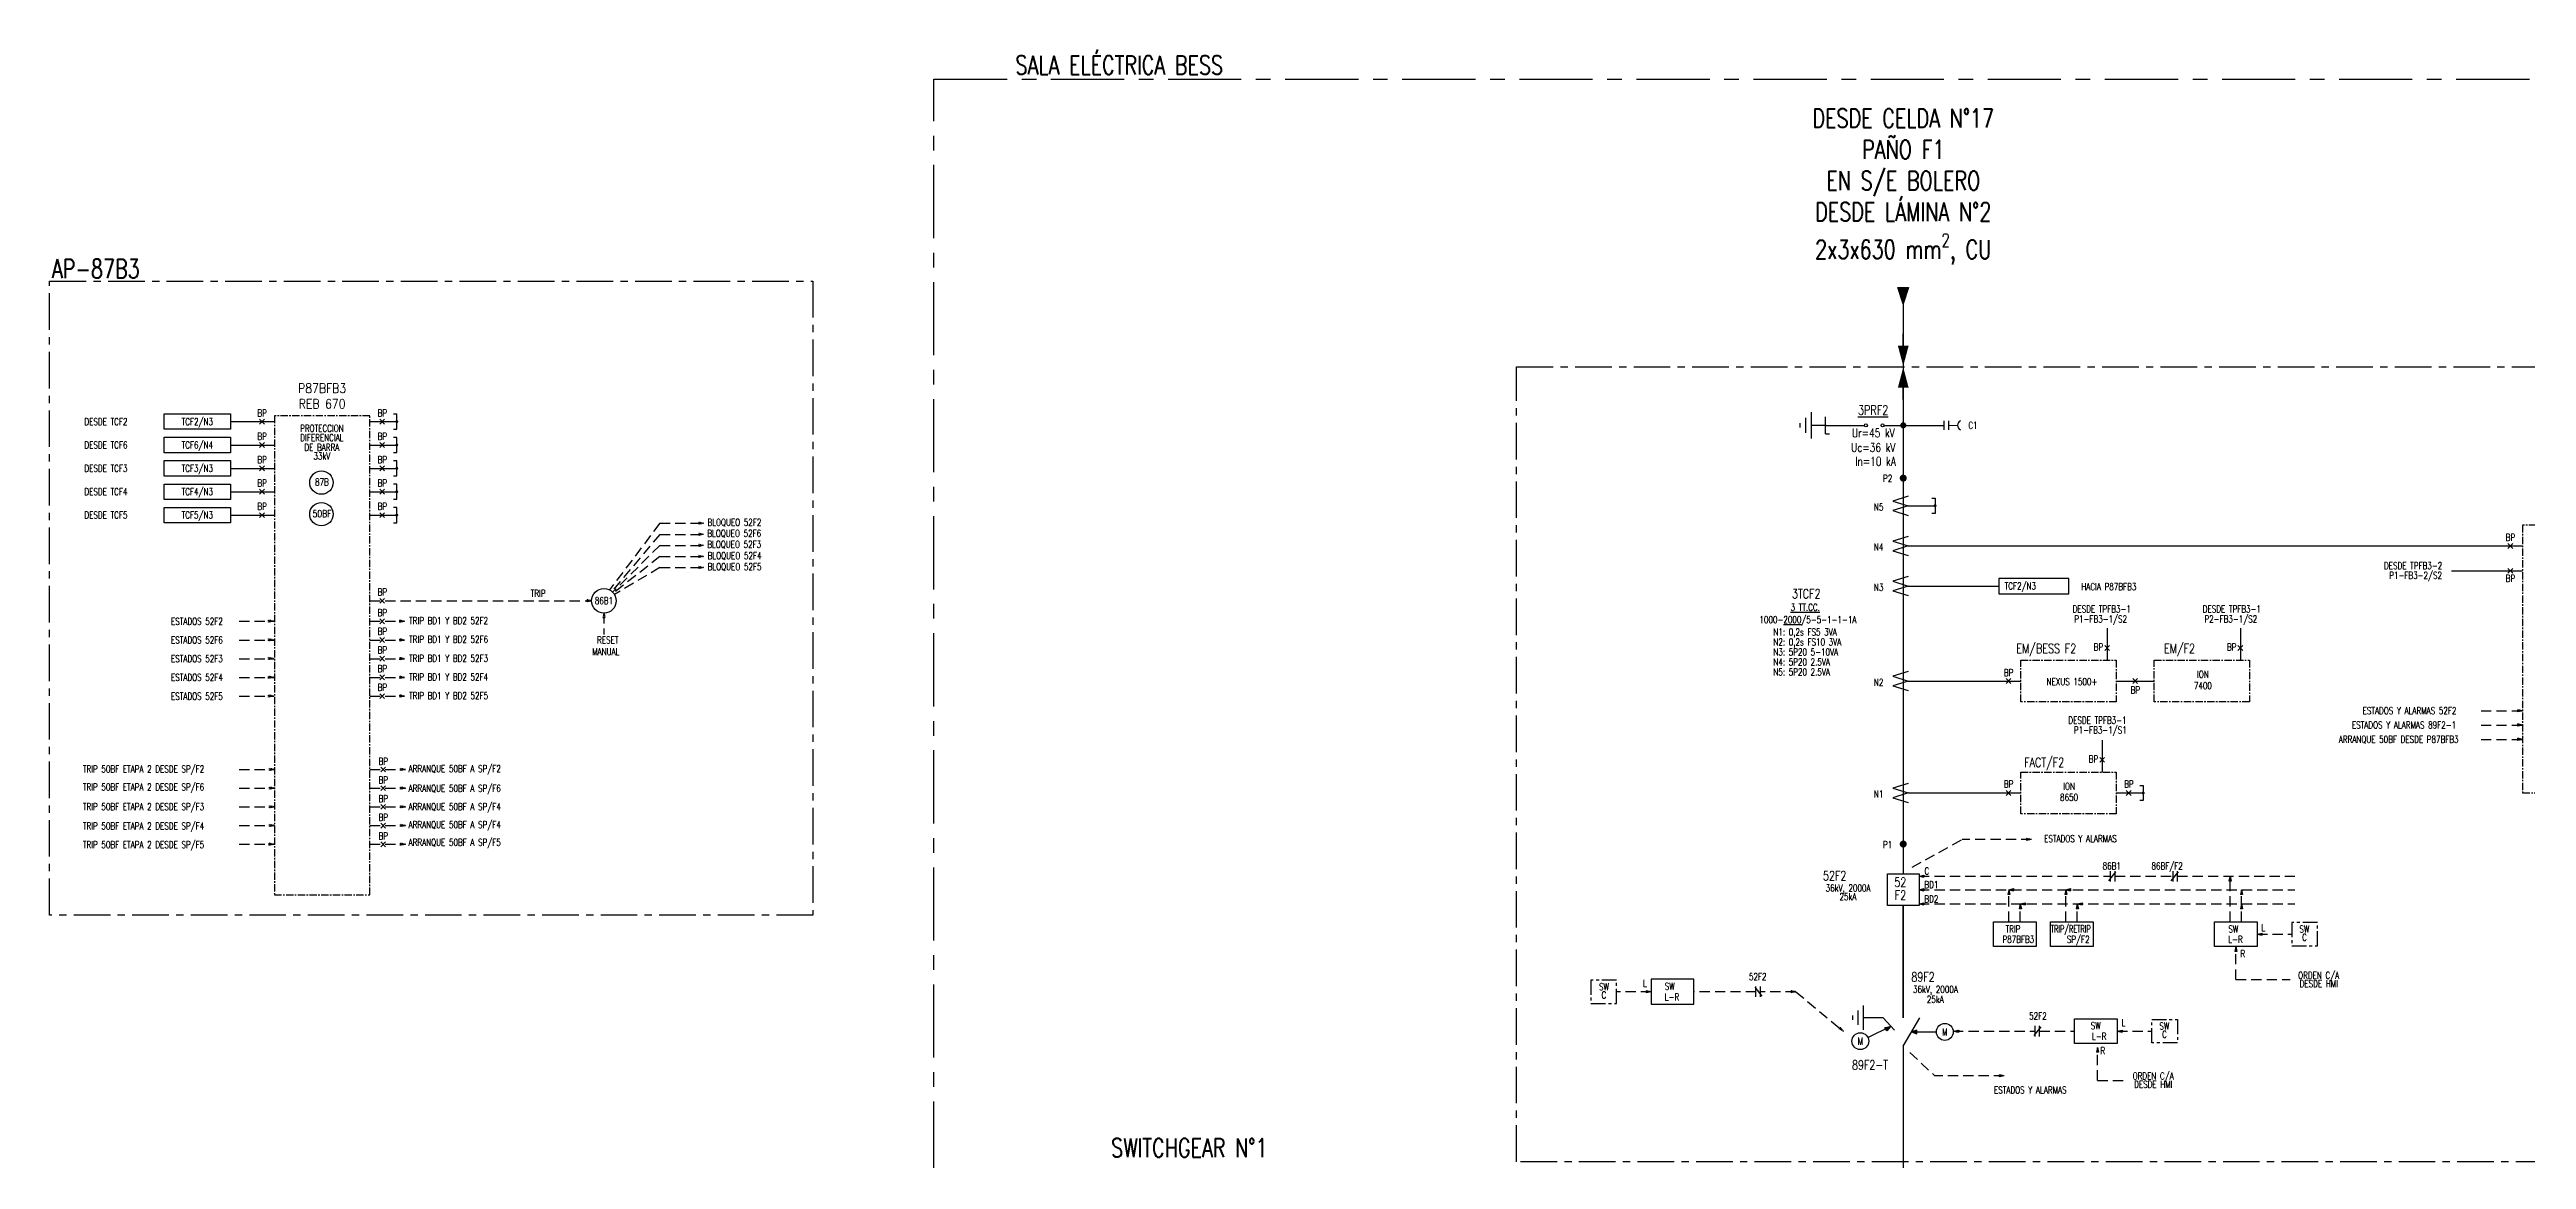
# Model space of a CAD drawing. Header units: millimetres. Extents: x -1355 to 3509, y -1443 to -567.
# Drawn here: x 22.3 to 445.3, y -770.3 to -580.7 of the extents above; entities that cross this region are included whole.
import ezdxf
from ezdxf.enums import TextEntityAlignment as Align

# ---------------------------------------------------------------- set-up
doc = ezdxf.new("R2010")
doc.units = ezdxf.units.MM
doc.linetypes.add('CENTER', pattern=[2, 1.25, -0.25, 0.25, -0.25])
doc.linetypes.add('HIDDEN', pattern=[0.375, 0.25, -0.125])
for name, color, linetype in [('06EJES', 1, 'CENTER'), ('07SEGMENTOS', 6, 'HIDDEN'), ('ACEP-E-CABLES', 200, 'Continuous'), ('ACEP-E-DATOS', 3, 'Continuous'), ('ACEP-E-EJES', 1, 'CENTER'), ('ACEP-E-EQUIPOS', 7, 'Continuous'), ('ACEP-E-SEGMENTOS', 1, 'HIDDEN'), ('ACEP-E-SIMBOLOGIA', 6, 'Continuous'), ('ACEP-E-TEXTOS', 3, 'Continuous'), ('SIMBOLOS', 6, 'Continuous'), ('TEXTOS', 7, 'Continuous')]:
    doc.layers.add(name, color=color, linetype=linetype)
doc.styles.add('Romans_0.85', font='romans.shx', dxfattribs={"width": 0.85})

# ---------------------------------------------------------------- blocks, each defined once
blk = doc.blocks.new('diag-27')
blk.add_lwpolyline([(4.8, 3), (-4.8, 0), (4.8, -3), (-4.8, -6), (4.8, -9)])
blk = doc.blocks.new('Flecha')
blk.add_hatch(color=256).paths.add_polyline_path([(0, 1.66), (-0.36, 0), (0.36, 0)])
for p, q in [((0, 1.66), (-0.36, 0)), ((-0.36, 0), (0.36, 0)), ((0, 1.66), (0.36, 0))]:
    blk.add_line(p, q)
blk = doc.blocks.new('DIAG-16')
blk.add_lwpolyline([(-1.8, -4), (0, -4), (0, 4), (-1.8, 4)])
at = {"const_width": 0.75}
blk.add_lwpolyline([(-0.4, 0, 1), (0.4, 0, 1)], format="xyb", close=True, dxfattribs=at)
blk = doc.blocks.new('DIAG-01')
for p, q in [((0, 0), (0, -2.59)), ((-3.5, -2.59), (3.5, -2.59)), ((-2.04, -4.09), (2.04, -4.09)), ((-0.58, -5.59), (0.58, -5.59))]:
    blk.add_line(p, q)
blk = doc.blocks.new('gen004')
blk.add_hatch(color=256).paths.add_polyline_path([(0, 1.16), (-0.38, 0), (0.38, 0)])
blk.add_lwpolyline([(0, 1.16), (-0.38, 0), (0.38, 0)], close=True)

msp = doc.modelspace()

# ---------------------------------------------------------------- hatches: boundary and pattern name
at = {"layer": 'ACEP-E-EQUIPOS'}
for points in [[(339.81, -631.32), (337.97, -631.32), (338.89, -634.8)], [(339.81, -638.48), (337.97, -638.48), (338.89, -635)]]:
    msp.add_hatch(color=256, dxfattribs=at).paths.add_polyline_path(points)

# ---------------------------------------------------------------- linework, layer by layer
at = {"layer": '06EJES', "ltscale": 2}
for points in [[(289.93, -739.69), (285.55, -739.69), (285.55, -743.68), (289.93, -743.68)], [(381.33, -746.43), (385.71, -746.43), (385.71, -750.42), (381.33, -750.42)]]:
    msp.add_lwpolyline(points, close=True, dxfattribs=at)
at = {"layer": '07SEGMENTOS', "color": 1, "linetype": 'HIDDEN', "ltscale": 7}
for p, q in [((295.83, -741.69), (289.93, -741.69)), ((313.74, -741.69), (303.1, -741.69)), ((320.54, -741.69), (314.56, -741.69)), ((320.54, -741.69), (328.66, -748.46)), ((347.4, -748.42), (361.37, -748.42)), ((362.18, -748.42), (368.16, -748.42)), ((375.43, -748.42), (381.33, -748.42)), ((340.02, -752.09), (344.29, -756.07)), ((372.07, -756.83), (372.07, -751.19)), ((356.13, -756.07), (344.29, -756.07)), ((372.07, -756.83), (376.69, -756.83))]:
    msp.add_line(p, q, dxfattribs=at)
at = {"layer": 'ACEP-E-CABLES'}
for p, q in [((338.89, -624.15), (338.89, -721.55)), ((325.69, -644.92), (332.26, -644.92)), ((335.62, -644.92), (339.11, -644.92)), ((338.89, -644.92), (345.87, -644.92)), ((346.66, -644.92), (348.18, -644.91)), ((338.89, -746.12), (338.89, -726.94)), ((338.89, -726.94), (338.89, -746.12)), ((338.89, -726.94), (338.89, -745.79)), ((338.89, -750.99), (338.89, -778.19))]:
    msp.add_line(p, q, dxfattribs=at)
at = {"layer": 'ACEP-E-DATOS'}
for points in [[(41.87, -642.96), (53.19, -642.96), (53.19, -645.6), (41.87, -645.6)], [(41.87, -646.96), (53.19, -646.96), (53.19, -649.6), (41.87, -649.6)], [(41.87, -650.95), (53.19, -650.95), (53.19, -653.59), (41.87, -653.59)], [(41.87, -654.95), (53.19, -654.95), (53.19, -657.59), (41.87, -657.59)], [(41.87, -658.94), (53.19, -658.94), (53.19, -661.58), (41.87, -661.58)], [(355.22, -673.71), (367.17, -673.71), (367.17, -671.06), (355.22, -671.06)], [(354.3, -729.74), (361.57, -729.74), (361.57, -733.98), (354.3, -733.98)], [(364.04, -729.74), (371.31, -729.74), (371.31, -733.98), (364.04, -733.98)], [(392.07, -729.74), (399.34, -729.74), (399.34, -733.98), (392.07, -733.98)], [(295.83, -743.81), (303.1, -743.81), (303.1, -739.56), (295.83, -739.56)], [(375.43, -750.54), (368.16, -750.54), (368.16, -746.3), (375.43, -746.3)]]:
    msp.add_lwpolyline(points, close=True, dxfattribs=at)
at = {"layer": 'ACEP-E-EJES', "ltscale": 10}
msp.add_lwpolyline([(749.25, -1020.23), (571.43, -1020.23), (571.43, -976.94), (173.33, -976.94), (173.33, -972.94), (173.33, -585.77), (749.25, -585.77)], dxfattribs=at)
at = {"layer": 'ACEP-E-EJES', "ltscale": 5}
for points in [[(22.3, -620.26), (152.68, -620.26), (152.68, -728.61), (22.3, -728.61)], [(272.85, -634.92), (519.76, -634.92), (519.76, -770.74), (272.85, -770.74)]]:
    msp.add_lwpolyline(points, close=True, dxfattribs=at)
at = {"layer": 'ACEP-E-EJES'}
for points in [[(60.69, -725.13), (77, -725.13), (77, -643.32), (60.69, -643.32)], [(444.67, -707.71), (460.99, -707.71), (460.99, -661.98), (444.67, -661.98)], [(358.97, -685.05), (375.28, -685.05), (375.28, -692.16), (358.97, -692.16)], [(381.73, -685.05), (398.04, -685.05), (398.04, -692.16), (381.73, -692.16)], [(358.97, -704.18), (375.28, -704.18), (375.28, -711.28), (358.97, -711.28)]]:
    msp.add_lwpolyline(points, close=True, dxfattribs=at)
at = {"layer": 'ACEP-E-EJES', "ltscale": 2}
msp.add_lwpolyline([(405.24, -733.86), (409.62, -733.86), (409.62, -729.86), (405.24, -729.86)], close=True, dxfattribs=at)
at = {"layer": 'ACEP-E-EQUIPOS', "color": 7}
for p, q in [((58.16, -644.7), (58.99, -643.87)), ((58.99, -644.7), (58.16, -643.87)), ((78.7, -643.87), (79.53, -644.7)), ((79.53, -643.87), (78.7, -644.7)), ((58.16, -648.69), (58.99, -647.86)), ((58.99, -648.69), (58.16, -647.86)), ((78.7, -647.86), (79.53, -648.69)), ((79.53, -647.86), (78.7, -648.69)), ((58.16, -652.69), (58.99, -651.86)), ((58.99, -652.69), (58.16, -651.86)), ((78.7, -651.86), (79.53, -652.69)), ((79.53, -651.86), (78.7, -652.69)), ((58.16, -656.68), (58.99, -655.85)), ((58.99, -656.68), (58.16, -655.85)), ((58.16, -660.68), (58.99, -659.85)), ((58.99, -660.68), (58.16, -659.85)), ((78.7, -655.85), (79.53, -656.68)), ((79.53, -655.85), (78.7, -656.68)), ((78.7, -659.85), (79.53, -660.68)), ((79.53, -659.85), (78.7, -660.68)), ((442.14, -665.94), (442.98, -665.11)), ((442.98, -665.94), (442.14, -665.11)), ((442.14, -669.35), (442.98, -670.18)), ((442.98, -669.35), (442.14, -670.18)), ((78.7, -674.48), (79.53, -675.32)), ((79.53, -674.48), (78.7, -675.32)), ((78.7, -677.98), (79.53, -678.82)), ((79.53, -677.98), (78.7, -678.82)), ((78.7, -681.18), (79.53, -682.01)), ((79.53, -681.18), (78.7, -682.01)), ((78.7, -684.38), (79.53, -685.21)), ((79.53, -684.38), (78.7, -685.21)), ((373.29, -683.36), (374.12, -682.53)), ((374.12, -683.36), (373.29, -682.53)), ((396.05, -683.36), (396.88, -682.53)), ((396.88, -683.36), (396.05, -682.53)), ((78.7, -687.57), (79.53, -688.4)), ((79.53, -687.57), (78.7, -688.4)), ((356.44, -689.02), (357.27, -688.19)), ((357.27, -689.02), (356.44, -688.19)), ((378.09, -689.02), (378.92, -688.19)), ((378.92, -689.02), (378.09, -688.19)), ((78.7, -690.77), (79.53, -691.6)), ((79.53, -690.77), (78.7, -691.6)), ((372.44, -702.48), (373.27, -701.65)), ((373.27, -702.48), (372.44, -701.65)), ((78.85, -703.3), (79.68, -704.13)), ((79.68, -703.3), (78.85, -704.13)), ((78.85, -706.5), (79.68, -707.33)), ((79.68, -706.5), (78.85, -707.33)), ((78.85, -709.69), (79.68, -710.52)), ((79.68, -709.69), (78.85, -710.52)), ((356.44, -708.15), (357.27, -707.31)), ((357.27, -708.15), (356.44, -707.31)), ((376.98, -708.15), (377.81, -707.31)), ((377.81, -708.15), (376.98, -707.31)), ((78.85, -712.89), (79.68, -713.72)), ((79.68, -712.89), (78.85, -713.72)), ((78.85, -716.08), (79.68, -716.92)), ((79.68, -716.08), (78.85, -716.92))]:
    msp.add_line(p, q, dxfattribs=at)
at = {"layer": 'ACEP-E-EQUIPOS'}
for p, q in [((325.59, -644.92), (324.87, -644.92)), ((325.59, -646.39), (325.59, -643.48)), ((325.59, -646.39), (326.31, -646.39)), ((345.87, -645.71), (345.87, -644.13)), ((346.66, -645.7), (346.66, -644.13)), ((336.2, -721.55), (341.59, -721.55)), ((336.2, -726.94), (336.2, -721.55)), ((341.59, -721.55), (341.59, -726.94)), ((374, -722.72), (375.22, -721.21)), ((374.25, -721.07), (374.25, -722.86)), ((375.02, -721.07), (375.02, -722.86)), ((384.67, -722.72), (385.89, -721.21)), ((384.92, -721.07), (384.92, -722.86)), ((385.69, -721.07), (385.69, -722.86)), ((341.59, -726.94), (336.2, -726.94)), ((335.46, -746.12), (333.63, -746.12)), ((337.4, -748.27), (335.46, -746.12)), ((338.89, -750.99), (341.7, -746.12))]:
    msp.add_line(p, q, dxfattribs=at)
at = {"layer": 'ACEP-E-EQUIPOS', "const_width": 0.278}
for points in [[(338.89, -629.23), (338.89, -631.34)], [(338.89, -640.55), (338.89, -638.45)]]:
    msp.add_lwpolyline(points, dxfattribs=at)
at = {"layer": 'ACEP-E-EQUIPOS'}
msp.add_lwpolyline([(325.48, -644.92, 1), (325.69, -644.92, 1)], format="xyb", close=True, dxfattribs=at)
for points, const_width in [([(339.11, -644.92, 1), (338.68, -644.92, 1)], 0.616), ([(338.89, -654.24, -1), (338.89, -653.64, -1)], 0.599), ([(338.89, -716.16, 1), (338.89, -716.76, 1)], 0.599), ([(338.89, -716.76, -1), (338.89, -716.16, -1)], 0.599)]:
    msp.add_lwpolyline(points, format="xyb", close=True, dxfattribs=dict(at, const_width=const_width))
for centre, radius in [((332.51, -644.92), 0.253), ((335.36, -644.92), 0.253), ((116.98, -674.9), 2.1)]:
    msp.add_circle(centre, radius, dxfattribs=at)
at = {"layer": 'ACEP-E-EQUIPOS', "color": 7}
for centre in [(68.73, -654.7), (68.73, -660.1)]:
    msp.add_circle(centre, 2, dxfattribs=at)
at = {"layer": 'ACEP-E-EQUIPOS'}
msp.add_arc((349.05, -644.91), 0.88, 116.8712, 243.9758, dxfattribs=at)
at = {"layer": 'ACEP-E-SEGMENTOS', "linetype": 'Continuous'}
for p, q in [((53.19, -644.28), (60.69, -644.28)), ((77, -644.28), (81.6, -644.28)), ((53.19, -648.28), (60.69, -648.28)), ((77, -648.28), (81.6, -648.28)), ((53.19, -652.27), (60.69, -652.27)), ((77, -652.27), (81.6, -652.27)), ((53.19, -656.27), (60.69, -656.27)), ((77, -656.27), (81.6, -656.27)), ((339.73, -658.67), (344.33, -658.67)), ((53.19, -660.26), (60.69, -660.26)), ((77, -660.26), (81.6, -660.26)), ((339.73, -665.53), (444.67, -665.53)), ((339.73, -672.39), (355.22, -672.39)), ((432.54, -669.77), (444.67, -669.77)), ((373.7, -679.56), (373.7, -685.05)), ((396.46, -679.56), (396.46, -685.05)), ((339.73, -688.61), (358.97, -688.61)), ((375.28, -688.61), (381.73, -688.61)), ((372.86, -698.68), (372.86, -704.18)), ((339.73, -707.73), (358.97, -707.73)), ((375.28, -707.73), (379.88, -707.73))]:
    msp.add_line(p, q, dxfattribs=at)
at = {"layer": 'ACEP-E-SEGMENTOS', "color": 1, "linetype": 'HIDDEN', "ltscale": 7}
for p, q in [((126.53, -661.66), (117.93, -673.03)), ((126.53, -663.55), (118.33, -673.3)), ((126.53, -661.66), (133.98, -661.66)), ((126.53, -663.55), (133.98, -663.55)), ((126.53, -665.44), (118.47, -673.43)), ((126.53, -667.34), (118.61, -673.58)), ((126.53, -665.44), (133.98, -665.44)), ((126.53, -667.34), (133.98, -667.34)), ((126.53, -669.23), (118.77, -673.81)), ((126.53, -669.23), (133.98, -669.23)), ((77, -674.9), (114.88, -674.9)), ((54.69, -678.4), (60.61, -678.4)), ((77, -678.4), (82.92, -678.4)), ((116.98, -677), (116.98, -680.66)), ((54.69, -681.6), (60.61, -681.6)), ((54.69, -684.79), (60.61, -684.79)), ((77, -681.6), (82.92, -681.6)), ((77, -684.79), (82.92, -684.79)), ((54.69, -687.99), (60.61, -687.99)), ((77, -687.99), (82.92, -687.99)), ((54.69, -691.18), (60.61, -691.18)), ((77, -691.18), (82.92, -691.18)), ((437.57, -693.68), (444.67, -693.68)), ((437.57, -696.12), (444.67, -696.12)), ((437.57, -698.57), (444.67, -698.57)), ((54.69, -703.72), (60.69, -703.72)), ((77, -703.72), (83.07, -703.72)), ((54.69, -706.91), (60.69, -706.91)), ((54.69, -710.11), (60.69, -710.11)), ((77, -706.91), (83.07, -706.91)), ((77, -710.11), (83.07, -710.11)), ((54.69, -713.3), (60.69, -713.3)), ((77, -713.3), (83.07, -713.3)), ((54.69, -716.5), (60.61, -716.5)), ((77, -716.5), (83.07, -716.5)), ((340.4, -720.41), (348.94, -715.69)), ((360.78, -715.69), (348.94, -715.69)), ((341.59, -721.96), (374.25, -721.96)), ((375.02, -721.96), (384.92, -721.96)), ((385.69, -721.96), (405.79, -721.96)), ((394.7, -729.74), (394.7, -722.76)), ((341.59, -724.25), (405.79, -724.25)), ((341.59, -726.68), (405.79, -726.68)), ((356.92, -729.74), (356.92, -725.05)), ((358.88, -729.74), (358.88, -726.68)), ((366.66, -729.74), (366.66, -725.05)), ((368.62, -729.74), (368.62, -726.68)), ((396.65, -729.74), (396.65, -724.25)), ((395.71, -739.62), (395.71, -733.98)), ((399.34, -731.86), (405.24, -731.86)), ((395.71, -739.62), (404.95, -739.62))]:
    msp.add_line(p, q, dxfattribs=at)
at = {"layer": 'ACEP-E-SIMBOLOGIA'}
for p, q in [((336.7, -747.6), (332.9, -749.53)), ((340.3, -748.55), (344.55, -748.55))]:
    msp.add_line(p, q, dxfattribs=at)
for centre in [(331.56, -750.13), (345.99, -748.55)]:
    msp.add_circle(centre, 1.44, dxfattribs=at)
at = {"layer": 'SIMBOLOS'}
for p, q in [((313.54, -740.93), (314.76, -742.44)), ((313.74, -742.58), (313.74, -740.79)), ((314.51, -742.58), (314.51, -740.79)), ((362.38, -747.67), (361.17, -749.18)), ((361.41, -749.32), (361.41, -747.52)), ((362.18, -749.32), (362.18, -747.52))]:
    msp.add_line(p, q, dxfattribs=at)

# ---------------------------------------------------------------- block references
at = {"layer": '07SEGMENTOS', "color": 1, "linetype": 'HIDDEN', "ltscale": 7}
for p, xscale, yscale, zscale, rotation in [((319.72, -741.69), 0.4943680854853189, 0.4943680854853189, 0.4943680854853189, 270), ((328.03, -747.89), 0.4943680854853188, 0.4943680854853188, 0.4943680854853188, 231.3609878164522), ((348.39, -748.42), -0.4943680854853189, 0.4943680854853189, 0.4943680854853189, 90)]:
    msp.add_blockref('Flecha', p, dxfattribs=dict(at, xscale=xscale, yscale=yscale, zscale=zscale, rotation=rotation))
at = {"layer": 'ACEP-E-CABLES', "xscale": -2.396916303347393, "yscale": 2.396916303347393, "zscale": 2.396916303347393, "rotation": 180}
msp.add_blockref('gen004', (338.89, -621.37), dxfattribs=at)
at = {"layer": 'ACEP-E-EQUIPOS', "color": 7, "xscale": 0.3218636538010988, "yscale": 0.3218636538010988, "zscale": 0.3218636538010988}
for p in [(81.6, -644.28), (81.6, -648.28), (81.6, -652.27), (81.6, -656.27), (81.6, -660.26)]:
    msp.add_blockref('DIAG-16', p, dxfattribs=at)
at = {"layer": 'ACEP-E-EQUIPOS'}
for name, p, xscale, yscale, zscale, rotation in [('DIAG-01', (324.87, -644.92), -0.6391776808926473, 0.6391776808926473, 0.639177680892647, 270), ('Flecha', (443.85, -693.68), -0.4943680854852849, 0.4943680854853203, 0.4943680854853203, 270), ('Flecha', (443.85, -696.12), -0.4943680854852849, 0.4943680854853203, 0.4943680854853203, 270), ('Flecha', (443.85, -698.57), -0.4943680854852849, 0.4943680854853203, 0.4943680854853203, 270), ('Flecha', (359.96, -715.69), 0.4943680854853189, 0.4943680854853189, 0.4943680854853189, 270), ('Flecha', (342.41, -721.96), -0.4943680854853189, 0.4943680854853189, 0.494368085485304, 90), ('Flecha', (342.41, -724.25), -0.4943680854853189, 0.4943680854853189, 0.494368085485304, 90), ('Flecha', (342.41, -726.68), -0.4943680854853189, 0.4943680854853189, 0.494368085485304, 90), ('Flecha', (357.74, -724.25), -0.4943680854853189, 0.4943680854853189, 0.494368085485304, 90), ('Flecha', (359.69, -726.68), -0.4943680854853189, 0.4943680854853189, 0.494368085485304, 90), ('Flecha', (367.48, -724.25), -0.4943680854853189, 0.4943680854853189, 0.494368085485304, 90), ('Flecha', (369.43, -726.68), -0.4943680854853189, 0.4943680854853189, 0.494368085485304, 90), ('Flecha', (400.16, -731.86), 0.4943680854853189, 0.4943680854853189, 0.4943680854853189, 89.99999999999999), ('DIAG-01', (333.63, -746.12), -0.5992123849531478, 0.5992123849531478, 0.5992123849531478, 270), ('gen004', (335.91, -748.08), -0.7989721011157975, 0.7989721011157976, 0.7989721011157976, 301.0456277940591)]:
    msp.add_blockref(name, p, dxfattribs=dict(at, xscale=xscale, yscale=yscale, zscale=zscale, rotation=rotation))
for name, p, xscale, yscale, zscale in [('diag-27', (338.43, -657.86), 0.2709557560306048, 0.2709557560306048, 0.2709557560306048), ('diag-27', (338.43, -664.72), 0.2709557560306048, 0.2709557560306048, 0.2709557560306048), ('diag-27', (338.43, -671.57), 0.2709557560306048, 0.2709557560306048, 0.2709557560306048), ('diag-27', (338.43, -687.79), 0.2709557560306048, 0.2709557560306048, 0.2709557560306048), ('diag-27', (338.43, -706.92), 0.2709557560306048, 0.2709557560306048, 0.2709557560306048), ('Flecha', (394.7, -722.78), -0.4943680854852849, 0.4943680854853189, 0.4943680854853203), ('Flecha', (356.92, -725.07), -0.4943680854852849, 0.4943680854853189, 0.4943680854853203), ('Flecha', (358.88, -727.5), -0.4943680854852849, 0.4943680854853189, 0.4943680854853203), ('Flecha', (366.66, -725.07), -0.4943680854852849, 0.4943680854853189, 0.4943680854853203), ('Flecha', (368.62, -727.5), -0.4943680854852849, 0.4943680854853189, 0.4943680854853203), ('Flecha', (396.65, -725.07), -0.4943680854852849, 0.4943680854853189, 0.4943680854853203), ('Flecha', (396.65, -727.5), -0.4943680854852849, 0.4943680854853189, 0.4943680854853203), ('Flecha', (395.71, -734.8), -0.4943680854852849, 0.4943680854853189, 0.4943680854853203)]:
    msp.add_blockref(name, p, dxfattribs=dict(at, xscale=xscale, yscale=yscale, zscale=zscale))
at = {"layer": 'ACEP-E-EQUIPOS', "color": 7, "xscale": -0.3218636538010988, "yscale": 0.3218636538011327, "zscale": 0.3218636538011327, "rotation": 180}
for p in [(344.33, -658.67), (379.88, -707.73)]:
    msp.add_blockref('DIAG-16', p, dxfattribs=at)
at = {"layer": 'ACEP-E-SEGMENTOS', "color": 1, "linetype": 'HIDDEN', "ltscale": 7, "yscale": 0.4943680854853203, "zscale": 0.4943680854853203, "rotation": 270}
for p, xscale in [((133.16, -661.66), 0.4943680854853203), ((133.16, -663.55), 0.4943680854853203), ((133.16, -665.44), 0.4943680854853203), ((133.16, -667.34), 0.4943680854853203), ((133.16, -669.23), 0.4943680854853203), ((114.07, -674.9), 0.4943680854853203), ((59.71, -678.38), -0.4943680854852849), ((82.1, -678.4), -0.4943680854852849), ((59.71, -681.58), -0.4943680854852849), ((59.71, -684.77), -0.4943680854852849), ((82.1, -681.6), -0.4943680854852849), ((82.1, -684.79), -0.4943680854852849), ((59.71, -687.97), -0.4943680854852849), ((82.1, -687.99), -0.4943680854852849), ((59.71, -691.17), -0.4943680854852849), ((82.1, -691.18), -0.4943680854852849), ((59.87, -703.72), -0.4943680854852849), ((82.25, -703.72), -0.4943680854852849), ((59.87, -706.91), -0.4943680854852849), ((59.87, -710.11), -0.4943680854852849), ((82.25, -706.91), -0.4943680854852849), ((82.25, -710.11), -0.4943680854852849), ((59.87, -713.3), -0.4943680854852849), ((82.25, -713.3), -0.4943680854852849), ((59.79, -716.5), -0.4943680854852849), ((82.25, -716.5), -0.4943680854852849)]:
    msp.add_blockref('Flecha', p, dxfattribs=dict(at, xscale=xscale))
at = {"layer": 'ACEP-E-SEGMENTOS', "color": 1, "linetype": 'HIDDEN', "ltscale": 7, "xscale": -0.4943680854853203, "yscale": 0.4943680854853203, "zscale": 0.4943680854853203}
msp.add_blockref('Flecha', (116.98, -677.81), dxfattribs=at)
at = {"layer": 'ACEP-E-SIMBOLOGIA', "xscale": 0.7989721011157976, "yscale": 0.7989721011157976, "zscale": 0.7989721011157976, "rotation": 90}
msp.add_blockref('gen004', (341.22, -748.55), dxfattribs=at)
at = {"layer": 'SIMBOLOS', "yscale": 0.4943680854853189, "zscale": 0.4943680854853189}
for p, xscale, rotation in [((295.01, -741.69), 0.4943680854853189, 270), ((376.25, -748.42), -0.4943680854853189, 90), ((355.31, -756.07), -0.4943680854853189, 270)]:
    msp.add_blockref('Flecha', p, dxfattribs=dict(at, xscale=xscale, rotation=rotation))
at = {"layer": 'SIMBOLOS', "xscale": -0.4943680854852849, "yscale": 0.4943680854852849, "zscale": 0.4943680854852849}
msp.add_blockref('Flecha', (372.07, -752.01), dxfattribs=at)

# ---------------------------------------------------------------- texts
at = {"layer": 'ACEP-E-TEXTOS', "color": 7, "style": 'Romans_0.85', "width": 0.75}
for s, height, p in [('SALA ELÉCTRICA BESS ', 3.1959, (187.26, -584.97)), ('AP-87B3', 3.196, (22.69, -619.75)), ('52', 1.598, (337.37, -723.77)), ('F2', 1.598, (337.44, -725.98)), ('SWITCHGEAR N°1 ', 3.1959, (203.6, -769.95))]:
    msp.add_text(s, height=height, dxfattribs=at).set_placement(p)
at = {"layer": 'ACEP-E-TEXTOS', "style": 'Romans_0.85', "width": 0.75}
for s, height, p in [('BP', 1.198, (58.61, -643.39)), ('BP', 1.198, (79.15, -643.39)), ('BP', 1.198, (58.61, -647.39)), ('BP', 1.198, (79.15, -647.39)), ('Ur=45 kV', 1.5, (333.78, -646.96)), ('C1', 1.198, (350.8, -645.52)), ('BP', 1.198, (58.61, -651.38)), ('BP', 1.198, (79.15, -651.38)), ('Uc=36 kV', 1.5, (333.77, -649.45)), ('In=10 kA', 1.5, (334.16, -651.81)), ('BP', 1.198, (58.61, -655.38)), ('87B', 1.198, (68.82, -655.2)), ('BP', 1.198, (79.15, -655.38)), ('BP', 1.198, (58.61, -659.37)), ('BP', 1.198, (79.15, -659.37)), ('BP', 1.198, (442.59, -664.64)), ('DESDE TPFB3-2', 1.1985, (425.97, -669.48)), ('P1-FB3-2/S2', 1.1985, (426.4, -671.12)), ('BP', 1.198, (442.59, -671.68)), ('BP', 1.198, (79.15, -674.01)), ('BP', 1.198, (79.15, -677.51)), ('TRIP', 1.198, (105.75, -674.21)), ('%%U3 TT.CC.', 1.1985, (322.15, -676.61)), ('BP', 1.198, (79.15, -680.71)), ('RESET', 1.198, (117.64, -682.19)), ('BP', 1.198, (79.15, -683.9)), ('MANUAL', 1.198, (117.3, -684.16)), ('BP', 1.198, (372.23, -683.39)), ('BP', 1.198, (394.99, -683.39)), ('BP', 1.198, (79.15, -687.1)), ('BP', 1.198, (79.15, -690.29)), ('BP', 1.198, (356.89, -687.77)), ('BP', 1.198, (378.54, -690.72)), ('BP', 1.198, (79.3, -702.9)), ('BP', 1.198, (371.38, -702.51)), ('BP', 1.198, (79.3, -706.1)), ('BP', 1.198, (356.89, -706.8)), ('BP', 1.198, (377.43, -706.8)), ('BP', 1.198, (79.3, -709.29)), ('BP', 1.198, (79.3, -712.49)), ('BP', 1.198, (79.3, -715.68)), ('ESTADOS Y ALARMAS', 1.1985, (369.15, -716.16)), ('36kV, 2000A', 1.1985, (329.47, -724.57)), ('25kA', 1.198, (329.44, -726.05)), ('L', 1.2, (400.39, -731.35)), ('SW', 1.198, (407.39, -731.57)), ('C', 1.2, (407.42, -732.99)), ('R', 1.2, (396.88, -735.78)), ('SW', 1.198, (287.78, -741.4)), ('L', 1.2, (294.78, -740.83)), ('52F2', 1.198, (314.03, -739.7)), ('ORDEN C/A', 1.198, (409.84, -739.48)), ('DESDE HMI', 1.198, (409.86, -740.89)), ('C', 1.2, (287.76, -742.82)), ('36kV, 2000A', 1.1985, (344.39, -741.86)), ('25kA', 1.198, (344.36, -743.57)), ('52F2', 1.198, (361.89, -746.44)), ('L', 1.2, (376.48, -747.57)), ('SW', 1.198, (383.48, -748.14)), ('C', 1.2, (383.51, -749.56)), ('M', 1.2, (331.56, -750.73)), ('R', 1.2, (372.97, -752.35)), ('ORDEN C/A', 1.198, (381.58, -756.69)), ('DESDE HMI', 1.198, (381.6, -758.11)), ('ESTADOS Y ALARMAS', 1.1985, (360.59, -759.06))]:
    msp.add_text(s, height=height, dxfattribs=at).set_placement(p, align=Align.CENTER)
at = {"layer": 'ACEP-E-TEXTOS', "color": 7, "style": 'Romans_0.85', "width": 0.75}
msp.add_text('%%U3PRF2', height=1.611, dxfattribs=at).set_placement((333.75, -643.6), align=Align.BOTTOM_CENTER)
at = {"layer": 'ACEP-E-TEXTOS', "style": 'Romans_0.85', "width": 0.75}
for s, p in [('DESDE TCF2', (28.25, -644.28)), ('DESDE TCF6', (28.25, -648.28)), ('DESDE TCF3', (28.25, -652.27)), ('DESDE TCF4', (28.25, -656.27)), ('DESDE TCF5', (28.25, -660.26))]:
    msp.add_text(s, height=1.198, dxfattribs=at).set_placement(p, align=Align.MIDDLE_LEFT)
for s, height, p in [('TCF2/N3', 1.198, (47.53, -644.28)), ('PROTECCION', 1.198, (68.81, -645.44)), ('DIFERENCIAL', 1.1985, (68.81, -647.03)), ('TCF6/N4', 1.198, (47.53, -648.28)), ('TCF3/N3', 1.198, (47.53, -652.27)), ('DE BARRA', 1.198, (68.81, -648.68)), ('33kV', 1.198, (68.81, -650.18)), ('TCF4/N3', 1.198, (47.53, -656.27)), ('TCF5/N3', 1.198, (47.53, -660.26)), ('86B1', 1.198, (116.98, -674.86)), ('ESTADOS 52F2', 1.1985, (47.47, -678.41)), ('ESTADOS 52F6', 1.1985, (47.47, -681.6)), ('ESTADOS 52F3', 1.1985, (47.47, -684.8)), ('ESTADOS 52F4', 1.1985, (47.47, -687.99)), ('NEXUS 1500+', 1.1985, (367.7, -688.72)), ('7400', 1.198, (390.06, -689.37)), ('ION', 1.198, (390.06, -687.46)), ('ESTADOS 52F5', 1.1985, (47.47, -691.19)), ('ESTADOS Y ALARMAS 52F2', 1.1985, (425.35, -693.69)), ('ARRANQUE 50BF DESDE P87BFB3', 1.1985, (423.5, -698.58)), ('ESTADOS Y ALARMAS 89F2-1', 1.1985, (424.41, -696.12)), ('ION', 1.198, (367.21, -706.59)), ('8650', 1.198, (367.21, -708.49))]:
    msp.add_text(s, height=height, dxfattribs=at).set_placement(p, align=Align.MIDDLE_CENTER)
at = {"layer": 'ACEP-E-TEXTOS', "style": 'Romans_0.85'}
for s, height, width, p in [('P2', 1.198, 0.75, (335.44, -654.58)), ('N5', 1.198, 0.75, (333.88, -659.47)), ('N4', 1.198, 0.75, (333.88, -666.33)), ('N3', 1.198, 0.75, (333.88, -673.18)), ('TCF2/N3', 1.198, 0.75, (356.21, -672.97)), ('HACIA P87BFB3', 1.1985, 0.75, (369.3, -673.07)), ('DESDE TPFB3-1', 1.1985, 0.75, (367.82, -676.91)), ('DESDE TPFB3-1', 1.1985, 0.75, (390.04, -676.91)), ('TRIP BD1 Y BD2 52F2', 1.1985, 0.75, (83.71, -678.9)), ('TRIP BD1 Y BD2 52F6', 1.1985, 0.75, (83.71, -682.1)), ('1000-%%U2000%%U/5-5-1-1-1A', 1.1985, 0.75, (314.33, -678.72)), ('N1: 0,2s FS5 3VA', 1.1985, 0.75, (316.71, -680.8)), ('P1-FB3-1/S2', 1.1985, 0.75, (368.1, -678.61)), ('P2-FB3-1/S2', 1.1985, 0.75, (390.33, -678.61)), ('TRIP BD1 Y BD2 52F3', 1.1985, 0.75, (83.71, -685.3)), ('N2: 0,2s FS10 3VA', 1.1985, 0.75, (316.71, -682.53)), ('N3: 5P20 5-10VA', 1.1985, 0.75, (316.71, -684.22)), ('N4: 5P20 2.5VA', 1.1985, 0.75, (316.71, -685.95)), ('TRIP BD1 Y BD2 52F4', 1.1985, 0.75, (83.71, -688.49)), ('N5: 5P20 2.5VA', 1.1985, 0.75, (316.71, -687.64)), ('N2', 1.198, 0.75, (333.88, -689.4)), ('TRIP BD1 Y BD2 52F5', 1.1985, 0.75, (83.71, -691.69)), ('DESDE TPFB3-1', 1.1985, 0.75, (367.09, -695.89)), ('P1-FB3-1/S1', 1.1985, 0.75, (368.04, -697.59)), ('TRIP 50BF ETAPA 2 DESDE SP/F2', 1.1985, 0.75, (27.99, -704.21)), ('TRIP 50BF ETAPA 2 DESDE SP/F6', 1.1985, 0.75, (27.99, -707.32)), ('ARRANQUE 50BF A SP/F2', 1.1985, 0.75, (83.62, -704.19)), ('ARRANQUE 50BF A SP/F6', 1.1985, 0.75, (83.62, -707.51)), ('TRIP 50BF ETAPA 2 DESDE SP/F3', 1.1985, 0.75, (27.99, -710.67)), ('ARRANQUE 50BF A SP/F4', 1.1985, 0.75, (83.62, -710.68)), ('N1', 1.198, 0.75, (333.88, -708.53)), ('TRIP 50BF ETAPA 2 DESDE SP/F4', 1.1985, 0.75, (27.99, -713.96)), ('ARRANQUE 50BF A SP/F4', 1.1985, 0.75, (83.62, -713.74)), ('TRIP 50BF ETAPA 2 DESDE SP/F5', 1.1985, 0.75, (27.99, -717.18)), ('ARRANQUE 50BF A SP/F5', 1.1985, 0.75, (83.62, -716.77)), ('P1', 1.198, 0.75, (335.44, -717.17)), ('C', 1.2, 0.75, (342.51, -721.66)), ('BD1', 1.198, 0.75, (342.5, -724)), ('86B1', 1.198, 0.75, (372.94, -720.83)), ('86BF/F2', 1.198, 0.75, (381.28, -720.83)), ('BD2', 1.198, 0.75, (342.5, -726.43)), ('TRIP', 1.198, 0.75, (356.36, -731.54)), ('TRIP/RETRIP', 1.1985, 0.65, (364.07, -731.54)), ('SW', 1.198, 0.75, (394.41, -731.54)), ('SW', 1.198, 0.75, (298.17, -741.37)), ('SW', 1.198, 0.75, (370.91, -748.1))]:
    msp.add_text(s, height=height, dxfattribs=dict(at, width=width)).set_placement(p)
at = {"layer": 'ACEP-E-TEXTOS', "style": 'Romans_0.85', "width": 0.75}
for s, p in [('BLOQUEO 52F6', (134.63, -662.78)), ('BLOQUEO 52F2', (134.66, -660.89)), ('BLOQUEO 52F3', (134.63, -664.67)), ('BLOQUEO 52F4', (134.69, -666.57)), ('BLOQUEO 52F5', (134.69, -668.46))]:
    msp.add_text(s, height=1.1985, dxfattribs=at).set_placement(p, align=Align.TOP_LEFT)
at = {"layer": 'ACEP-E-TEXTOS', "color": 7, "style": 'Romans_0.85', "width": 0.75}
for s, p in [('3TCF2', (322.32, -674.48)), ('52F2', (327.19, -722.66)), ('89F2', (342.27, -739.96)), ('89F2-T', (333.21, -755))]:
    msp.add_text(s, height=1.598, dxfattribs=at).set_placement(p, align=Align.CENTER)
for s, p in [('EM/BESS F2', (363.32, -683.04)), ('EM/F2', (386.08, -683.04)), ('FACT/F2', (362.96, -702.5))]:
    msp.add_text(s, height=1.598, dxfattribs=at).set_placement(p, align=Align.MIDDLE_CENTER)
at = {"layer": 'ACEP-E-TEXTOS', "style": 'Romans_0.85', "width": 0.75}
for s, p in [('P87BFB3', (361.26, -733.33)), ('SP/F2', (370.72, -733.33)), ('L-R', (396.86, -733.33)), ('L-R', (300.62, -743.16)), ('L-R', (373.6, -749.89))]:
    msp.add_text(s, height=1.198, dxfattribs=at).set_placement(p, align=Align.RIGHT)
msp.add_text('M', height=1.2, dxfattribs=at).set_placement((345.99, -748.55), align=Align.MIDDLE)
at = {"layer": 'ACEP-E-TEXTOS', "color": 7, "insert": (338.89, -617.43), "char_height": 3.1959, "width": 152.449, "attachment_point": 8, "style": 'Romans_0.85'}
msp.add_mtext('{\\W0.75;DESDE CELDA N°17\\PPAÑO F1\\PEN S/E BOLERO\\PDESDE LÁMINA N°2\\P\\A1;2x3x630 mm\\H0.7x;\\S2^ ;\\H1.42857x;, CU}', dxfattribs=at)
at = {"layer": 'ACEP-E-TEXTOS', "insert": (68.83, -659.41), "char_height": 1.1985, "width": 3.8654, "attachment_point": 2, "style": 'Romans_0.85'}
msp.add_mtext('{\\W0.8;50BF}', dxfattribs=at)
at = {"layer": 'TEXTOS', "color": 7, "insert": (68.85, -639.91), "char_height": 1.598, "width": 17.2627, "attachment_point": 5, "style": 'Romans_0.85'}
msp.add_mtext('P87BFB3\\PREB 670', dxfattribs=at)

doc.saveas('drawing.dxf')
